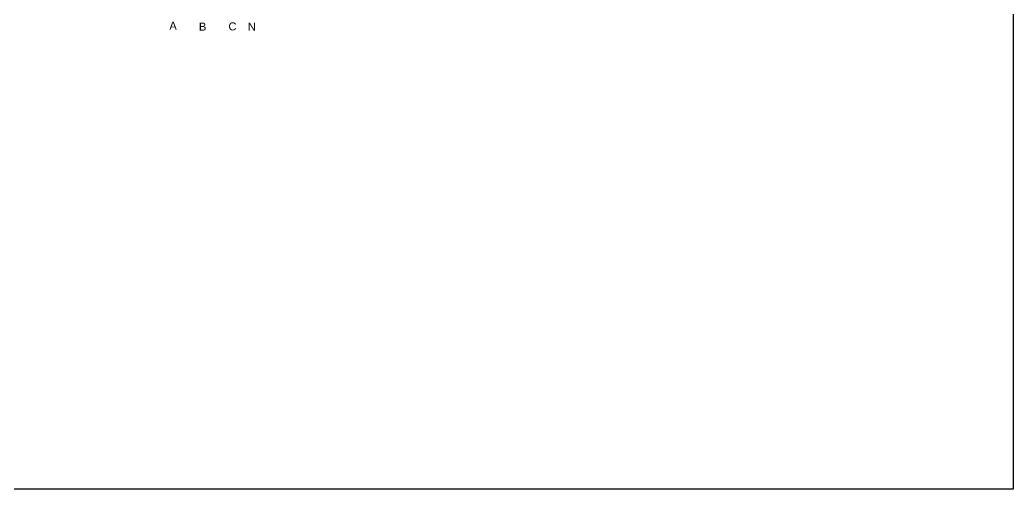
# Model space of a CAD drawing. Header units: metres. Extents: x 2426 to 2593, y 1997 to 2034.
# Drawn here: x 2467.56 to 2473.87, y 2012.88 to 2015.86 of the extents above; entities that cross this region are included whole.
import ezdxf

# ---------------------------------------------------------------- set-up
doc = ezdxf.new("R2010")
doc.units = ezdxf.units.M
doc.layers.add('PDF3_Text', color=7, linetype='Continuous')
doc.layers.add('VISTA FRONTAL', color=7, linetype='Continuous')
doc.styles.add('PDF Arial', font='arial.ttf')

msp = doc.modelspace()

# ---------------------------------------------------------------- linework, layer by layer
at = {"layer": 'VISTA FRONTAL', "color": 0, "ltscale": 0.25}
msp.add_lwpolyline([(2473.8695, 2012.8764), (2455.9099, 2012.8764), (2455.9099, 2020.6229), (2473.8695, 2020.6229)], close=True, dxfattribs=at)

# ---------------------------------------------------------------- texts
at = {"layer": 'PDF3_Text', "color": 6, "char_height": 0.0508, "attachment_point": 7, "style": 'PDF Arial'}
for s, insert in [('A', (2468.5136, 2015.7939)), ('B', (2468.7011, 2015.7882)), ('C', (2468.8886, 2015.789))]:
    msp.add_mtext(s, dxfattribs=dict(at, insert=insert))
at = {"layer": 'PDF3_Text', "color": 4, "insert": (2469.0109, 2015.789), "char_height": 0.0508, "attachment_point": 7, "style": 'PDF Arial'}
msp.add_mtext('N', dxfattribs=at)

doc.saveas('drawing.dxf')
